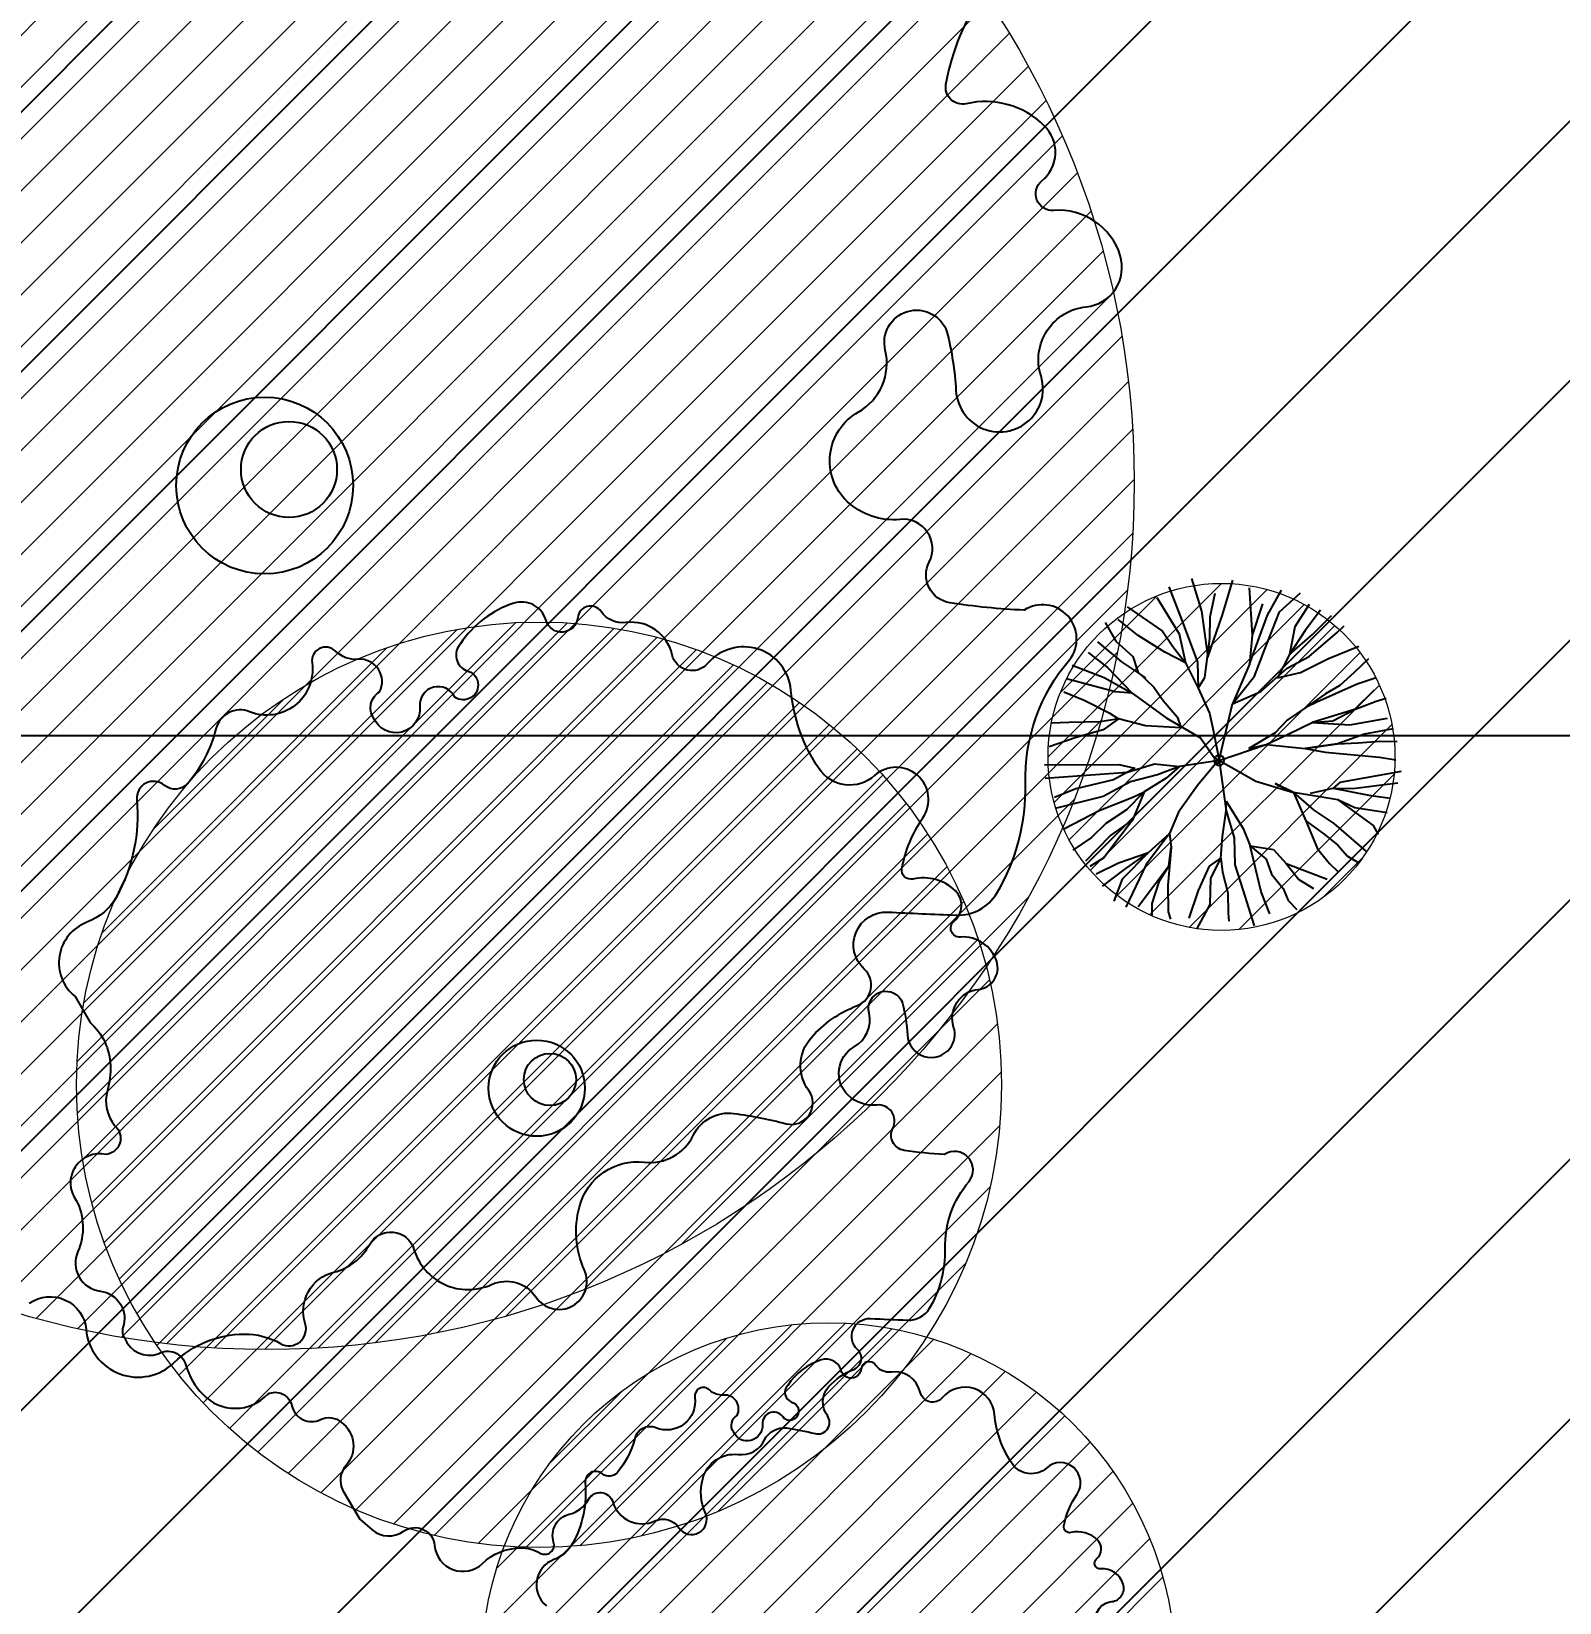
# Model space of a CAD drawing. Extents: x 352140 to 354978, y 6304672 to 6307963.
# Drawn here: x 352325.84 to 352339.06, y 6305992.51 to 6306006.09 of the extents above; entities that cross this region are included whole.
import ezdxf
from ezdxf import colors
from ezdxf.entities.mleader import LeaderData, LeaderLine
from ezdxf.math import Vec2, Vec3

# ---------------------------------------------------------------- set-up
doc = ezdxf.new("R2010")
doc.units = 0
doc.linetypes.add('CONTINUOS', pattern=[0])
doc.linetypes.add('DASHED', pattern=[19.049999999999997, 12.7, -6.35])
doc.layers.get('0').update_dxf_attribs({"linetype": 'CONTINUOUS'})
for name, color, linetype in [('02_Geo ext_Acotamiento', 7, 'CONTINUOUS'), ('03_Pav ext_HCV', 34, 'CONTINUOUS'), ('03_Pav ext_Vereda HC', 42, 'CONTINUOUS'), ('03_S2_Pav ext_Borde vereda', 7, 'CONTINUOUS'), ('05_All ext_Txt', 4, 'CONTINUOUS'), ('1-coordenadas', 8, 'CONTINUOUS'), ('Paisajismo', 253, 'CONTINUOUS')]:
    doc.layers.add(name, color=color, linetype=linetype)
doc.layers.add('0_ASD_TOPOGRAFIA_ELEMENTOS', color=7, linetype='CONTINUOS', lineweight=5, true_color=0xbdbdbd)
doc.styles.add('ROMANS', font='romans.shx', dxfattribs={"width": 0.75})
doc.dimstyles.new('Principal', dxfattribs={"dimscale": 0, "dimtxt": 2, "dimasz": 2, "dimexe": 1, "dimexo": 1, "dimtad": 1, "dimrnd": 0.05, "dimzin": 1, "dimtxsty": 'ROMANS', "dimcen": 2.5, "dimclrt": 2, "dimaunit": 2, "dimadec": 0, "dimazin": 0, "dimtfac": 1, "dimtmove": 0, "dimatfit": 3, "dimfxl": 1, "dimfxlon": 1, "dimarcsym": 0})
pattern_1 = [(0, (0, 0), (0.15875, 0.3175), [0, -0.3175])]

# ---------------------------------------------------------------- blocks, each defined once
blk = doc.blocks.new('COORDENADAS')
at = {"layer": '1-coordenadas'}
blk.add_line((20, -200.625), (1420, -200.625), dxfattribs=at)
blk = doc.blocks.new('_Dot')
at = {"color": 0, "linetype": 'ByBlock', "lineweight": -2}
blk.add_line((-0.5, 0), (-1, 0), dxfattribs=at)
at = {"color": 0, "linetype": 'ByBlock', "const_width": 0.5}
blk.add_lwpolyline([(-0.25, 0, 1), (0.25, 0, 1)], format="xyb", close=True, dxfattribs=at)
blk = doc.blocks.new('*D1352')
at = {"layer": '02_Geo ext_Acotamiento', "color": 0, "linetype": 'ByBlock', "lineweight": -2, "transparency": 16777216}
blk.add_line((352328.0176167181, 6306017.45825592), (352328.4999557082, 6306022.775710295), dxfattribs=at)
at = {"layer": '02_Geo ext_Acotamiento', "color": 0, "linetype": 'ByBlock', "transparency": 16777216}
blk.add_solid([(352328.3339705103, 6306022.790766585), (352328.6659409061, 6306022.760654005), (352328.5902934455, 6306023.771621482)], dxfattribs=at)
at = {"layer": '02_Geo ext_Acotamiento', "color": 2, "linetype": 'ByBlock', "transparency": 16777216, "insert": (352327.3095908203, 6306019.70103052), "char_height": 1, "attachment_point": 5, "rotation": 84.81696283952401, "style": 'ROMANS'}
blk.add_mtext('R66,10', dxfattribs=at)
blk = doc.blocks.new('A$C27410629')
at = {"true_color": 0x136734, "transparency": 33554559}
h = blk.add_hatch(dxfattribs=at)
h.set_pattern_fill('ANSI31', color=116, scale=0.5)
h.set_pattern_definition([(45, (-8759.562515186517, -519.1035735587502), (-1.122532015133644, 1.122532015133644), [])])
h.paths.add_polyline_path([(137.5068959888558, 1252.464406617455, 0.1176268807227723), (109.8147584422568, 1254.193915082657, 0.06692451075002814), (94.44469839795602, 1249.334472017372, 0.3153492887079504), (64.30173641118381, 1196.270282113329, 0.02268268711599586), (65.7292635223912, 1185.310127003227), (112.3603922077091, 1218.953454515778), (153.4782689701005, 1161.962272479494), (172.1053089193083, 1139.480769404351), (187.9579650288579, 1141.807885415954), (193.565073162812, 1120.465553675225), (224.197974734232, 1050.129297271156), (250.6203797236194, 989.4787086543838), (268.1526288855184, 972.7353945672494, 7.254700715645028e-06), (291.4898137452492, 983.2987389690225), (238.1945199318034, 1105.633967029937), (205.2934048173047, 1181.112163638985), (177.0531538182076, 1197.651557407602)])
blk = doc.blocks.new('1.0 - LO RECABARREN LOTEO PARQUE - VEGETACION EXISTENTE ETAPA MUNICIPAL__2024')
at = {"layer": 'Paisajismo'}
for p, q in [((352335.6752934291, 6306001.285228662), (352335.7823502467, 6306001.012208736)), ((352335.872416471, 6306001.357863198), (352335.9586184921, 6306001.074737439)), ((352336.1411176919, 6306001.043141815), (352336.231304635, 6306001.344049589)), ((352336.3709019092, 6306001.278076785), (352336.3968264167, 6306000.869780163)), ((352335.5735642511, 6306001.194606842), (352335.7648295464, 6306000.881347651)), ((352336.0350898587, 6306001.026126416), (352336.0763606668, 6306001.230931654)), ((352336.486070595, 6306001.139092966), (352336.3968264167, 6306000.869780163)), ((352336.5284299795, 6306001.042866467), (352336.6522213187, 6306001.258690279)), ((352336.6343982355, 6306001.070879056), (352336.8151787159, 6306001.235671723)), ((352336.8893107165, 6306001.134576991), (352336.7659180389, 6306000.939858186)), ((352335.412449559, 6306000.866888508), (352335.2389825946, 6306001.00387535)), ((352335.3167308378, 6306001.114447475), (352335.6213232906, 6306000.90311124)), ((352335.7823502467, 6306001.012208736), (352335.9248575023, 6306000.635726848)), ((352335.9586184921, 6306001.074737439), (352336.0145370024, 6306000.67958424)), ((352336.0145370024, 6306000.67958424), (352336.1411176919, 6306001.043141815)), ((352336.031562354, 6306000.839297409), (352336.0350898587, 6306001.026126416)), ((352336.3733690045, 6306000.617914106), (352336.5284299795, 6306001.042866467)), ((352336.506706311, 6306000.746223266), (352336.6343982355, 6306001.070879056)), ((352336.9869356715, 6306001.083471728), (352336.8569018062, 6306000.909990458)), ((352336.919594279, 6306000.873619558), (352337.0846936277, 6306001.039401162)), ((352335.1271323892, 6306000.977856148), (352335.2176104206, 6306000.817286298)), ((352335.6421008196, 6306000.721803517), (352335.412449559, 6306000.866888508)), ((352335.6213232906, 6306000.90311124), (352335.7123304573, 6306000.770566247)), ((352335.7648295464, 6306000.881347651), (352335.8218576145, 6306000.628327151)), ((352336.3968264167, 6306000.869780163), (352336.3733690045, 6306000.617914106)), ((352336.3968264167, 6306000.869780163), (352336.3733690045, 6306000.617914106)), ((352336.7659180389, 6306000.939858186), (352336.719163971, 6306000.701467568)), ((352336.8569018062, 6306000.909990458), (352336.719163971, 6306000.701467568)), ((352336.719163971, 6306000.701467568), (352336.919594279, 6306000.873619558)), ((352336.8889018971, 6306000.682938143), (352337.1359972029, 6306000.893202432)), ((352337.1359972029, 6306000.893202432), (352337.1931423839, 6306000.948192395)), ((352334.9801101259, 6306000.72022758), (352335.1466702545, 6306000.590408613)), ((352335.0592726148, 6306000.810219738), (352335.2672737613, 6306000.637393651)), ((352335.2176104206, 6306000.817286298), (352335.3647034367, 6306000.683682353)), ((352335.8218576145, 6306000.628327151), (352335.6421008196, 6306000.721803517)), ((352335.7123304573, 6306000.770566247), (352335.8218576145, 6306000.628327151)), ((352335.9878222823, 6306000.503711321), (352336.031562354, 6306000.839297409)), ((352336.4181676219, 6306000.514275642), (352336.506706311, 6306000.746223266)), ((352337.0565348476, 6306000.666947823), (352337.3191263222, 6306000.774589074)), ((352334.8396470571, 6306000.609492918), (352335.1181372515, 6306000.501442142)), ((352335.1466702545, 6306000.590408613), (352335.3587066832, 6306000.366073275)), ((352335.2672737613, 6306000.637393651), (352335.4759388585, 6306000.499742235)), ((352335.3647034367, 6306000.683682353), (352335.4089729336, 6306000.552019811)), ((352335.8218576145, 6306000.628327151), (352335.9299726732, 6306000.411355381)), ((352335.9248575023, 6306000.635726848), (352335.9299726732, 6306000.411355381)), ((352336.3733690045, 6306000.617914106), (352336.2266279543, 6306000.274927562)), ((352336.4717842077, 6306000.382435839), (352336.7000078617, 6306000.583712013)), ((352336.719163971, 6306000.701467568), (352336.6167572723, 6306000.49931493)), ((352336.7000078617, 6306000.583712013), (352336.8889018971, 6306000.682938143)), ((352336.8147965277, 6306000.544837909), (352337.0565348476, 6306000.666947823)), ((352337.4028463523, 6306000.663889966), (352337.2790346696, 6306000.544745382)), ((352335.2130819103, 6306000.378031061), (352334.7926965304, 6306000.49153008)), ((352335.1181372515, 6306000.501442142), (352335.3587066832, 6306000.366073275)), ((352335.4089729336, 6306000.552019811), (352335.5467177555, 6306000.418591589)), ((352335.9299726732, 6306000.411355381), (352335.9878222823, 6306000.503711321)), ((352336.2266279543, 6306000.274927562), (352336.4181676219, 6306000.514275642)), ((352336.6167572723, 6306000.49931493), (352336.8147965277, 6306000.544837909)), ((352337.2790346696, 6306000.544745382), (352337.1553982945, 6306000.434942698)), ((352337.4617784696, 6306000.497434952), (352337.3058440034, 6306000.444079529)), ((352334.769452323, 6306000.379369731), (352334.9441147241, 6306000.305697396)), ((352335.3587066832, 6306000.366073275), (352335.2130819103, 6306000.378031061)), ((352335.3587066832, 6306000.366073275), (352335.6539520324, 6306000.154913521)), ((352335.5467177555, 6306000.418591589), (352335.6287305705, 6306000.304906057)), ((352335.9299726732, 6306000.411355381), (352336.0287406431, 6306000.194560872)), ((352336.2266279543, 6306000.274927562), (352336.4717842077, 6306000.382435839)), ((352337.0324674085, 6306000.362505191), (352336.8619169802, 6306000.244243078)), ((352337.3058440034, 6306000.444079529), (352336.9578471548, 6306000.288788666)), ((352337.1553982945, 6306000.434942698), (352337.0324674085, 6306000.362505191)), ((352337.4527464137, 6306000.392043732), (352337.2823850198, 6306000.226959823)), ((352337.4707499198, 6306000.298161094), (352337.5554072912, 6306000.324597533)), ((352334.9441147241, 6306000.305697396), (352335.16035079, 6306000.196052905)), ((352335.16035079, 6306000.196052905), (352335.2423019759, 6306000.143996216)), ((352335.6287305705, 6306000.304906057), (352335.7476048166, 6306000.162489699)), ((352336.0287406431, 6306000.194560872), (352336.06313284, 6306000.035050754)), ((352336.1045792454, 6305999.753924404), (352336.2266279543, 6306000.274927562)), ((352336.8619169802, 6306000.244243078), (352336.7008900388, 6306000.135146362)), ((352336.9578471548, 6306000.288788666), (352336.8619169802, 6306000.244243078)), ((352337.2823850198, 6306000.226959823), (352336.9155335807, 6306000.112404054)), ((352337.0934920602, 6306000.127733672), (352337.2823850198, 6306000.226959823)), ((352337.2823850198, 6306000.226959823), (352337.4707499198, 6306000.298161094)), ((352334.8116038844, 6306000.114748918), (352334.6618652508, 6306000.108231693)), ((352335.0828624109, 6306000.118972515), (352334.8116038844, 6306000.114748918)), ((352335.108284159, 6306000.049249412), (352334.8746481141, 6305999.983286261)), ((352335.2423019759, 6306000.143996216), (352335.0828624109, 6306000.118972515)), ((352335.2423019759, 6306000.143996216), (352335.108284159, 6306000.049249412)), ((352335.474935297, 6306000.083534967), (352335.2423019759, 6306000.143996216)), ((352335.7832316378, 6306000.068369618), (352335.474935297, 6306000.083534967)), ((352335.6539520324, 6306000.154913521), (352335.9499018096, 6305999.981119744)), ((352335.7476048166, 6306000.162489699), (352335.7832316378, 6306000.068369618)), ((352336.7008900388, 6306000.135146362), (352336.5959489468, 6306000.024990694)), ((352336.7079453381, 6306000.013530889), (352336.9155335807, 6306000.112404054)), ((352336.9155335807, 6306000.112404054), (352337.0934920602, 6306000.127733672)), ((352336.9155335807, 6306000.112404054), (352337.2428855702, 6306000.093395642)), ((352337.2428855702, 6306000.093395642), (352337.5679040441, 6306000.15059607)), ((352337.615454759, 6306000.05821132), (352337.3681378664, 6306000.013618749)), ((352334.8746481141, 6305999.983286261), (352334.6407464136, 6305999.90325306)), ((352335.9499018096, 6305999.981119744), (352336.068246935, 6305999.810679309)), ((352336.06313284, 6306000.035050754), (352336.1120946272, 6305999.786006167)), ((352336.1120946272, 6305999.786006167), (352336.519227686, 6305999.923646637)), ((352336.5959489468, 6306000.024990694), (352336.3689599172, 6305999.889104554)), ((352336.3689599172, 6305999.889104554), (352336.519227686, 6305999.923646637)), ((352336.519227686, 6305999.923646637), (352336.7079453381, 6306000.013530889)), ((352336.519227686, 6305999.923646637), (352336.8552147228, 6305999.889268043)), ((352336.8552147228, 6305999.889268043), (352337.1365258568, 6305999.930681115)), ((352337.1365258568, 6305999.930681115), (352336.8552147228, 6305999.889268043)), ((352337.3681378664, 6306000.013618749), (352337.1365258568, 6305999.930681115)), ((352337.1365258568, 6305999.930681115), (352337.314307953, 6305999.936668854)), ((352337.314307953, 6305999.936668854), (352337.501614612, 6305999.95182197)), ((352337.501614612, 6305999.95182197), (352337.651176877, 6305999.948998096)), ((352336.1120946272, 6305999.786006167), (352335.7675339529, 6305999.732254063)), ((352336.0955848938, 6305999.772783865), (352335.9234460132, 6305999.570448758)), ((352336.068246935, 6305999.810679309), (352336.4291016205, 6305999.607625999)), ((352336.1120946272, 6305999.786006167), (352336.171776248, 6305999.350830375)), ((352336.8552147228, 6305999.889268043), (352337.0271806802, 6305999.858194971)), ((352337.0271806802, 6305999.858194971), (352337.4981717785, 6305999.814114884)), ((352337.4981717785, 6305999.814114884), (352337.6385658301, 6305999.790351712)), ((352334.6026261015, 6305999.74914878), (352335.2434979872, 6305999.75112346)), ((352334.6061313674, 6305999.632700156), (352334.9244813769, 6305999.654723482)), ((352334.9244813769, 6305999.654723482), (352335.3177889021, 6305999.68467675)), ((352335.3837592148, 6305999.720325457), (352335.1987364923, 6305999.618256973)), ((352335.2434979872, 6305999.75112346), (352335.3837592148, 6305999.720325457)), ((352335.3177889021, 6305999.68467675), (352335.5528914868, 6305999.754996351)), ((352335.5791701139, 6305999.661051991), (352335.3442439126, 6305999.600074269)), ((352335.6534221258, 6305999.631615976), (352335.4641764144, 6305999.513706847)), ((352335.5528914868, 6305999.754996351), (352335.7675339529, 6305999.732254063)), ((352335.7675339529, 6305999.732254063), (352335.5791701139, 6305999.661051991)), ((352335.7675339529, 6305999.732254063), (352335.6534221258, 6305999.631615976)), ((352335.7675339529, 6305999.732254063), (352335.7675339529, 6305999.732254063)), ((352337.6859835415, 6305999.690932135), (352337.1560191558, 6305999.5953766)), ((352334.8733197207, 6305999.539951792), (352334.688828125, 6305999.466023151)), ((352335.1987364923, 6305999.618256973), (352334.8733197207, 6305999.539951792)), ((352335.3442439126, 6305999.600074269), (352335.1080830867, 6305999.473706512)), ((352335.4641764144, 6305999.513706847), (352335.31161578, 6305999.357726572)), ((352335.4641764144, 6305999.513706847), (352335.3611790075, 6305999.270354775)), ((352335.3648981436, 6305999.467333258), (352335.4641764144, 6305999.513706847)), ((352335.9234460132, 6305999.570448758), (352335.7601261916, 6305999.339913071)), ((352336.4291016205, 6305999.607625999), (352336.7545069292, 6305999.508033851)), ((352336.5970074925, 6305999.585766142), (352336.7545069292, 6305999.508033851)), ((352336.7545069292, 6305999.508033851), (352336.5970074925, 6305999.585766142)), ((352337.1367025153, 6305999.444748728), (352336.7545069292, 6305999.508033851)), ((352336.7545069292, 6305999.508033851), (352336.8620928822, 6305999.263038782)), ((352336.7545069292, 6305999.508033851), (352336.929290656, 6305999.355217441)), ((352336.9007328172, 6305999.501672355), (352337.0987722522, 6305999.54719533)), ((352337.1560191558, 6305999.5953766), (352337.0987722522, 6305999.54719533)), ((352337.0987722522, 6305999.54719533), (352337.4074533521, 6305999.485067405)), ((352337.0987722522, 6305999.54719533), (352337.2677232538, 6305999.544005379)), ((352337.2677232538, 6305999.544005379), (352337.6559655043, 6305999.592974617)), ((352335.1080830867, 6305999.473706512), (352334.6946692853, 6305999.369375093)), ((352335.0740153697, 6305999.353188574), (352335.3648981436, 6305999.467333258)), ((352336.171776248, 6305999.350830375), (352336.1733636244, 6305999.43490339)), ((352336.1733636244, 6305999.43490339), (352336.3185175881, 6305999.198543431)), ((352337.1367025153, 6305999.444748728), (352337.4447765772, 6305999.223977055)), ((352337.2850301559, 6305999.376534818), (352337.1367025153, 6305999.444748728)), ((352337.5647549893, 6305999.333874856), (352337.2850301559, 6305999.376534818)), ((352337.4074533521, 6305999.485067405), (352337.5900852015, 6305999.460506873)), ((352334.7752959788, 6305999.196967308), (352335.0740153697, 6305999.353188574)), ((352335.1317171722, 6305999.239640961), (352335.0079044137, 6305999.120496398)), ((352335.3611790075, 6305999.270354775), (352335.1155889044, 6305998.944231416)), ((352335.31161578, 6305999.357726572), (352335.1317171722, 6305999.239640961)), ((352335.1684526718, 6305999.133244535), (352335.3611790075, 6305999.270354775)), ((352335.7601261916, 6305999.339913071), (352335.6818175544, 6305999.154496001)), ((352336.1395008527, 6305999.127164878), (352336.171776248, 6305999.350830375)), ((352336.171776248, 6305999.350830375), (352336.2421490792, 6305999.115882355)), ((352336.8620928822, 6305999.263038782), (352336.9620968943, 6305999.021966857)), ((352336.8620928822, 6305999.263038782), (352337.018886815, 6305999.147940534)), ((352336.929290656, 6305999.355217441), (352337.1047788108, 6305999.239767008)), ((352337.1047788108, 6305999.239767008), (352337.3807997563, 6305999.00093616)), ((352337.4447765772, 6305999.223977055), (352337.4855531033, 6305999.145795143)), ((352335.0079044137, 6305999.120496398), (352334.8468774724, 6305999.011399682)), ((352334.960185924, 6305998.919015828), (352335.1684526718, 6305999.133244535)), ((352335.6818175544, 6305999.154496001), (352335.4804016627, 6305998.887300325)), ((352335.5010370741, 6305998.989703333), (352335.6818175544, 6305999.154496001)), ((352335.6818175544, 6305999.154496001), (352335.698219972, 6305999.032704825)), ((352336.1266251833, 6305998.940513153), (352336.1395008527, 6305999.127164878)), ((352336.2421490792, 6305999.115882355), (352336.2470868056, 6305998.882169809)), ((352336.3185175881, 6305999.198543431), (352336.3811285403, 6305999.047844947)), ((352337.018886815, 6305999.147940534), (352337.1386418724, 6305999.052232033)), ((352335.2415053334, 6305998.899629322), (352335.5010370741, 6305998.989703333)), ((352335.5010370741, 6305998.989703333), (352335.27404694, 6305998.758265814)), ((352335.292566959, 6305998.844123111), (352335.5010370741, 6305998.989703333)), ((352335.698219972, 6305999.032704825), (352335.6674692861, 6305998.70861296)), ((352335.6765263047, 6305998.874252881), (352335.698219972, 6305999.032704825)), ((352335.698219972, 6305999.032704825), (352335.6765263047, 6305998.874252881)), ((352336.4762295611, 6305998.651118011), (352336.3811285403, 6305999.047844947)), ((352336.3811285403, 6305999.047844947), (352336.3811285403, 6305999.047844947)), ((352336.3811285403, 6305999.047844947), (352336.5816912656, 6305999.015074463)), ((352336.3811285403, 6305999.047844947), (352336.5192272047, 6305998.933100463)), ((352336.5816912656, 6305999.015074463), (352336.6920672776, 6305998.893353641)), ((352336.9620968943, 6305999.021966857), (352337.0653005992, 6305998.893344118)), ((352337.1386418724, 6305999.052232033), (352337.2210074246, 6305998.957228701)), ((352337.2210074246, 6305998.957228701), (352337.3042548641, 6305998.908933205)), ((352335.1155889044, 6305998.944231416), (352334.9944540914, 6305998.86910654)), ((352335.049575775, 6305998.804728713), (352335.2415053334, 6305998.899629322)), ((352335.102792127, 6305998.698189904), (352335.292566959, 6305998.844123111)), ((352335.4804016627, 6305998.887300325), (352335.3050891199, 6305998.516819949)), ((352335.4104562048, 6305998.523454369), (352335.6765263047, 6305998.874252881)), ((352335.6765263047, 6305998.874252881), (352335.5897524364, 6305998.735719349)), ((352335.9341780643, 6305998.661352445), (352336.0296781067, 6305998.870672954)), ((352336.0296781067, 6305998.870672954), (352336.1266251833, 6305998.940513153)), ((352336.0391458111, 6305998.764613665), (352336.1266251833, 6305998.940513153)), ((352336.1266251833, 6305998.940513153), (352336.1413823842, 6305998.819301731)), ((352336.1413823842, 6305998.819301731), (352336.1873391854, 6305998.642497724)), ((352336.2470868056, 6305998.882169809), (352336.3178113129, 6305998.665904786)), ((352336.5192272047, 6305998.933100463), (352336.5634966868, 6305998.801437141)), ((352336.6920672776, 6305998.893353641), (352337.0472640888, 6305998.759490335)), ((352336.6920672776, 6305998.893353641), (352336.8021776413, 6305998.757563161)), ((352337.0653005992, 6305998.893344118), (352337.1414080847, 6305998.821532592)), ((352335.27404694, 6305998.758265814), (352335.2000643648, 6305998.569651437)), ((352335.5897524364, 6305998.735719349), (352335.5301390824, 6305998.549949296)), ((352335.6674692861, 6305998.70861296), (352335.6701255001, 6305998.476326766)), ((352336.0349128025, 6305998.5404187), (352336.0391458111, 6305998.764613665)), ((352336.5634966868, 6305998.801437141), (352336.6640273405, 6305998.678057547)), ((352336.8021776413, 6305998.757563161), (352336.9274299375, 6305998.677786268)), ((352335.5301390824, 6305998.549949296), (352335.5281989689, 6305998.447194083)), ((352335.8522262227, 6305998.423626393), (352335.9341780643, 6305998.661352445)), ((352336.1873391854, 6305998.642497724), (352336.1910581889, 6305998.466491075)), ((352336.3178113129, 6305998.665904786), (352336.4148155231, 6305998.355695385)), ((352336.5500791796, 6305998.459712426), (352336.4762295611, 6305998.651118011)), ((352336.6640273405, 6305998.678057547), (352336.708825958, 6305998.574419083)), ((352336.708825958, 6305998.574419083), (352336.7821960826, 6305998.498275232)), ((352335.6701255001, 6305998.476326766), (352335.690049051, 6305998.412613513)), ((352335.9186834027, 6305998.327683541), (352336.0349128025, 6305998.5404187)), ((352336.1910581889, 6305998.466491075), (352336.1967694088, 6305998.396008695))]:
    blk.add_line(p, q, dxfattribs=at)
for points in [[(352325.8222392945, 6305995.092576862, -0.5785323296805363), (352326.3136623297, 6305994.865487968, 0.6300173216114966), (352327.0761109196, 6305994.580721272, -0.1920488457721681), (352327.6799474938, 6305994.827150834, -0.1326435008275975), (352327.9954260903, 6305994.744660909, 0.6849446094927193), (352328.2083703095, 6305994.917426003, -0.4348947291285878), (352328.4562477875, 6305995.362098116, 0.2107458944292428), (352328.7632538479, 6305995.599007113, -0.6667196941430846), (352329.1490575694, 6305995.558958163, 0.4552825967630862), (352329.8194785679, 6305995.25550604, -0.3679200206596655), (352330.2022296244, 6305995.147240562, 0.917061909416553), (352330.6229971569, 6305995.379058769, -0.1703201580452949), (352330.5791650278, 6305995.927922297, -0.3732936591978551), (352331.1435709292, 6305996.312841879, 0.3201129635327479), (352331.5643393217, 6305996.544679301, -0.32461764455728), (352331.9148148617, 6305996.734074292, -0.03059908035469733), (352332.3668403559, 6305996.645493183, 0.7055094901218709), (352332.5621209152, 6305996.932989856, -0.35198711862231), (352332.58247459, 6305997.387824338, -0.1212513383006052), (352332.9825257973, 6305997.666157597, 0.5577729805880737), (352333.0422787318, 6305997.982522698, -0.7023121868799062), (352333.2466858709, 6305998.474689608, 0.001339907904123736), (352333.8383100686, 6305998.448214645, 0.275423555243933), (352334.1887864677, 6305998.637628847, 0.1418842295236193), (352334.4362995762, 6305999.583612075, -0.1856927754473269), (352334.8166987741, 6306000.654807372, 0.8459007909094233), (352334.4248420455, 6306001.084441607, -0.02745243548026231), (352333.7826154741, 6306001.148626788, -0.5119379484649169), (352333.6041765332, 6306001.499917027, 0.596256859583382), (352333.3519080767, 6306001.8694409, -0.2187177468460145), (352332.8958423428, 6306002.02418578, -0.5045528366389146), (352332.9901310217, 6306002.796155499, 0.3334319147407092), (352333.224791823, 6306003.33249985, -0.9602014126133943), (352333.7579348409, 6306003.490312904, -0.04844612515806811), (352333.8360280588, 6306002.983023834, 0.6912746304000336), (352334.5105201357, 6306002.770546295, 0.2494638868365608), (352334.5712897655, 6306003.109631036, -0.4778354515831), (352334.9628370248, 6306003.707383867, 0.4744669162122206), (352335.2562505038, 6306004.149999022, 0.3503970268230338), (352334.6809089023, 6306004.540333884, -0.7342361487065922), (352334.5783422526, 6306004.795590356, 0.4464999196021542), (352334.599714342, 6306005.273182878, 0.2563064467709742), (352333.9242047108, 6306005.46292158, -0.5406678664223364), (352333.7493100989, 6306005.630257937, -0.1041829534316712), (352334.0817593283, 6306006.435734035, 0.8865416087823877)], [(352335.0495038622, 6305992.310542122, -0.4778354515831), (352335.1826972095, 6305992.513880795, 0.4744669162122206), (352335.2825082094, 6305992.664446002, 0.3503970268230338), (352335.0867932044, 6305992.797226925, -0.7342361487065922), (352335.0519029197, 6305992.884057987, 0.4464999196021542), (352335.0591731024, 6305993.046521508, 0.2563064467709742), (352334.8293837556, 6305993.111065269, -0.5406678664223364), (352334.7698895356, 6305993.167988384, -0.1041829534316712), (352334.882979398, 6305993.441988662, 0.8865416087823877), (352334.6217614934, 6305993.670721153, -0.4543477162668304), (352334.3209193881, 6305993.707442082, -0.1277218174663274), (352334.1693293263, 6305994.132810648, 0.6645801817689291), (352333.7181938796, 6305994.277028088, -0.6170445899004038), (352333.5264106936, 6305994.324369879, 0.3858694307195007), (352333.2782488715, 6305994.498257345, -0.2771674087304286), (352333.1413467777, 6305994.558644433, 0.6946149022919148), (352333.0157697563, 6305994.525504394, -0.8266017702726247), (352332.8444471771, 6305994.509919206, 0.4228837804392593), (352332.6702315017, 6305994.602985024, 0.1717680331395376), (352332.381183976, 6305994.383368956, 0.5309331623980181), (352332.4144762723, 6305994.238175295, -1.218169247984725), (352332.3498256027, 6305994.095653729, 0.8343303741564642), (352332.1615377635, 6305994.04433563, -0.8521783861566744), (352331.9111149599, 6305993.981664023, -0.4254185961195224), (352331.9430051952, 6305994.123916287, 0.5918431344303124), (352331.8267755098, 6305994.299656987, -0.2182401514369128), (352331.7046602158, 6305994.343874618, 0.7173661333998489), (352331.5776986208, 6305994.279794125, -0.5781130057951823), (352331.2401467825, 6305994.015838437, 0.455114675384683), (352331.0576224942, 6305993.923235393, -0.1156325677754268), (352330.9047957534, 6305993.627761515, -0.4131706264212049), (352330.7802571625, 6305993.617826817, 0.6723122281853189), (352330.6293732335, 6305993.539315631, -0.1500923615976875), (352330.5206956752, 6305993.017065857, -0.1782991698656411), (352330.3593133023, 6305992.877006551, 0.5797560862021608), (352330.2954326562, 6305992.476339338)]]:
    blk.add_lwpolyline(points, format="xyb", dxfattribs=at)
for points in [[(352326.4843602788, 6305996.379175412, 0.6955138808254504), (352326.2289489481, 6305995.981775343, -0.2255392695261671), (352326.2422127625, 6305995.540370765, 0.5023494505905932), (352326.4375738052, 6305995.19712726, -0.4802749798689741), (352326.631758531, 6305994.882525496, 0.2369436236332957), (352326.6492582862, 6305994.78815475, 0.4029220979436825), (352326.9360029788, 6305994.655554776, -0.4962347819388703), (352327.17673366, 6305994.557851756, 0.1330338275736444), (352327.3236144233, 6305994.306302709, 0.4353336477773261), (352327.8852940493, 6305994.308006514, -0.488569705754358), (352328.09323257, 6305994.207711805, 0.4877439821970214), (352328.3407204715, 6305994.087934185, -0.3064517291622678), (352328.5228372161, 6305994.06270823, -0.4404889238843586), (352328.5610993723, 6305993.689857964, 0.3123225526643463), (352328.534798397, 6305993.475566315), (352328.6796973362, 6305993.226105739), (352328.7871503984, 6305993.134577829, 0.3429802734791328), (352329.0593156355, 6305993.122398535, -0.5785323296805363), (352329.326483542, 6305992.99893899, 0.6300173216114966), (352329.7409976754, 6305992.844122229, -0.1920488457721681), (352330.0692805231, 6305992.978096556, -0.1326435008275975), (352330.2407941684, 6305992.933249939, 0.6849446094927193), (352330.3565637949, 6305993.027175712, -0.4348947291285878), (352330.491325298, 6305993.268926931, 0.2107458944292428), (352330.6582327495, 6305993.39772529, -0.6667196941430846), (352330.8679794753, 6305993.375952207, 0.4552825967630862), (352331.2324617274, 6305993.210976897, -0.3679200206596655), (352331.440548836, 6305993.152117098, 0.917061909416553), (352331.6693040484, 6305993.27814779, -0.1703201580452949), (352331.6454741965, 6305993.576543895, -0.3732936591978551), (352331.9523200956, 6305993.785809947, 0.3201129635327479), (352332.1810757755, 6305993.911851086, -0.32461764455728), (352332.3716159203, 6305994.014817897, -0.03059908035469733), (352332.6173648908, 6305993.966659737, 0.7055094901218709), (352332.7235314611, 6305994.12296068, -0.35198711862231), (352332.7345969756, 6305994.370236791, -0.1212513383006052), (352332.9520895144, 6305994.521555936, 0.5577729805880737), (352332.9845748991, 6305994.69355154, -0.7023121868799062), (352333.0957032418, 6305994.961123863, 0.001339907904123736), (352333.4173466875, 6305994.946730438, 0.275423555243933), (352333.6078872994, 6305995.049707695, 0.1418842295236193), (352333.7424507087, 6305995.56400259, -0.1856927754473269), (352333.9492592016, 6305996.146370498, 0.8459007909094233), (352333.7362216875, 6305996.379946197, -0.02745243548026231), (352333.3870676669, 6305996.414841225, -0.5119379484649169), (352333.2900572403, 6305996.605824291, 0.596256859583382), (352333.1529085301, 6305996.806720286, -0.2187177468460145), (352332.9049630359, 6305996.890849158, -0.5045528366389146), (352332.9562241839, 6305997.310539565, 0.3334319147407092), (352333.0838002854, 6305997.602129472, -0.9602014126133943), (352333.3736497507, 6305997.687926393, -0.04844612515806811), (352333.4161060461, 6305997.412132731, 0.6912746304000336), (352333.7828015878, 6305997.29661682, 0.2494638868365608), (352333.815839711, 6305997.480964224, -0.4778354515831), (352334.0287089786, 6305997.805939573, 0.4744669162122206), (352334.1882266636, 6305998.046572502, 0.3503970268230338), (352333.8754354425, 6305998.258782635, -0.7342361487065922), (352333.8196738785, 6305998.397555815, 0.4464999196021542), (352333.831293066, 6305998.657204601, 0.2563064467709742), (352333.4640443188, 6305998.760358275, -0.5406678664223364), (352333.3689608083, 6305998.851332651, -0.1041829534316712), (352333.5497007376, 6305999.289239195, 0.8865416087823877), (352333.1322229498, 6305999.654798877, -0.4543477162668304), (352332.6514178655, 6305999.713486174, -0.1277218174663274), (352332.4091470158, 6306000.393309128, 0.6645801817689291), (352331.6881434973, 6306000.623797074, -0.6170445899004038), (352331.3816360992, 6306000.699458602, 0.3858694307195007), (352330.9850245091, 6306000.977365105, -0.2771674087304286), (352330.7662279324, 6306001.073875596, 0.6946149022919148), (352330.5655310576, 6306001.02091127, -0.8266017702726247), (352330.2917237491, 6306000.996003063, 0.4228837804392593), (352330.0132927017, 6306001.144740616, 0.1717680331395376), (352329.5513376843, 6306000.793750777, 0.5309331623980181), (352329.6045453473, 6306000.561702639, -1.218169247984725), (352329.5012208122, 6306000.333925035, 0.8343303741564642), (352329.2002996685, 6306000.251908581, -0.8521783861566744), (352328.8000745834, 6306000.151746979, -0.4254185961195224), (352328.8510414761, 6306000.379094183, 0.5918431344303124), (352328.6652834898, 6306000.659962522, -0.2182401514369128), (352328.4701191387, 6306000.730631027, 0.7173661333998489), (352328.2672094419, 6306000.628217747, -0.5781130057951823), (352327.7277349561, 6306000.20636444, 0.455114675384683), (352327.4360251047, 6306000.058366491, -0.1156325677754268), (352327.1917777979, 6305999.586140894, -0.4131706264212049), (352326.9927405401, 6305999.570263285, 0.6723122281853189), (352326.7515982303, 6305999.444786907, -0.1500923615976875), (352326.5779100342, 6305998.610128653, -0.1782991698656411), (352326.3199891379, 6305998.386286229, 0.5797560862021608), (352326.2178952525, 6305997.745940912), (352326.3476171956, 6305997.519807086, -0.2101937830600406), (352326.5237007099, 6305997.148296496, -0.07462556969435563), (352326.4976074096, 6305996.933210933, 0.2444373572310269), (352326.5628252392, 6305996.626885849, -0.6590784775172888), (352326.4843602788, 6305996.379175412, 0.6955138808254504)], [(352336.0687303036, 6305999.786006166, 1), (352336.155458951, 6305999.786006166, 1)]]:
    blk.add_lwpolyline(points, format="xyb", close=True, dxfattribs=at)
for centre, radius in [((352327.8578183121, 6306002.162382588), 0.7646417512190676), ((352328.0681487978, 6306002.301246115), 0.4150377272673929), ((352330.2104447751, 6305996.952132837), 0.4157064713358871), ((352330.3247934147, 6305997.027627625), 0.2256401364410504)]:
    blk.add_circle(centre, radius, dxfattribs=at)

msp = doc.modelspace()

# ---------------------------------------------------------------- hatches: boundary and pattern name
at = {"layer": '03_Pav ext_HCV'}
h = msp.add_hatch(dxfattribs=at)
h.set_pattern_fill('SWAMP', color=256, scale=0.025, angle=-5.87842838446813e-10, style=0)
h.set_pattern_definition([(359.9999999994121, (0, 0), (0.3175000000056422, 0.5499261309017425), [0.079375, -0.555625]), (90, (0.0396875, -4.071855352894005e-13), (-0.3174999999943578, 0.5499261309082575), [0.0396875, -1.06016476181]), (90, (0.049609375, -5.089819191117507e-13), (-0.3174999999943578, 0.5499261309082575), [0.03175, -1.06810226181]), (90, (0.029765625, -3.053891514670504e-13), (-0.3174999999943578, 0.5499261309082575), [0.03175, -1.06810226181]), (59.99999999941215, (0.05953125000000001, -6.107783029341008e-13), (-0.3174999995629745, 0.5499261311573168), [0.0254, -0.6096]), (119.9999999994121, (0.01984375, -2.035927676447003e-13), (-0.6349999995686166, 2.555744082988348e-10), [0.0254, -0.6095999999999999])])
h.paths.add_polyline_path([(352360.868372727, 6306028.31840835, 0.2867501767208371), (352276.1412867496, 6306023.175510557, 0.01869958964940587), (352271.7705830562, 6306019.63894139, 0.1387730875209856), (352249.4208122046, 6305985.325619695, 0.08211699766830355), (352247.1096555825, 6305968.544474194), (352254.11489188, 6305968.473110226, -0.0849190631894005), (352256.1782145034, 6305983.480684427, -0.1378571209184878), (352276.3741181307, 6306014.365663016, -0.08216666129112944), (352277.762515263, 6306015.224032857), (352283.6096528716, 6306017.625902134, -0.7562922686620178), (352284.3226251645, 6306016.717655372), (352280.5182882363, 6306011.50930614, -0.05613840177760803), (352279.7611070714, 6306010.685063163, 0.1378525137337985), (352260.9870741788, 6305982.104565816), (352259.4697379309, 6305977.322016968, 0.03125424276533748), (352257.2518488735, 6305968.441153317), (352264.3677510897, 6305968.368661969, -0.02665530429574394), (352266.1419831768, 6305975.205145839), (352267.6593194248, 6305979.987694686, -0.1347586241790884), (352283.8411908795, 6306004.95120816, 0.05309188545623043), (352286.6875024904, 6306008.087643748), (352291.8375113436, 6306015.138292825, -0.1315344263085925), (352295.8643306832, 6306018.383788061, -0.2245901210606135), (352352.3677380227, 6306016.96834866, -0.1771469914567127), (352353.7775416014, 6306015.464844507), (352355.0256382796, 6306012.534005799, 0.1587547824207233), (352356.2473872155, 6306011.133888852), (352356.61527247, 6306010.904603812, 0.03127920765357715), (352404.2635354987, 6305985.296902456, 0.1549179150466921), (352406.0652175725, 6305985.073782303), (352409.3647523095, 6305985.688455695, -0.1516099281221849), (352411.13108648, 6305985.481296828, 0.09607903957190114), (352450.5630709757, 6305976.410355219, 0.02015954793188863), (352451.6638567296, 6305976.417867715, 0.03045081609371835), (352465.8170346431, 6305977.967684446, -0.006248532946582673), (352484.699637598, 6305980.9866748, 0.02063806963239873), (352496.4057222297, 6305983.221488672, 0.002065357639369774), (352497.5663418849, 6305983.498192595), (352495.9099347821, 6305990.600186132), (352492.9982529592, 6305990.597078585, -0.7874431456719597), (352492.7225948891, 6305991.73057545), (352495.3422021209, 6305993.034390673), (352493.6820656086, 6306000.152374386, 0.03088089592298866), (352481.5194309896, 6305996.589871377, -0.06443924997046216), (352455.7354173818, 6305990.740502411), (352459.2428169689, 6305990.830949344), (352455.7354173818, 6305990.740502411, -0.01148082269427051), (352451.0179998683, 6305990.402995264, -0.02776823934322075), (352440.8206754049, 6305991.327020614), (352444.24992591, 6305990.587070875), (352440.8206754049, 6305991.327020614, -0.07020690110198488), (352416.0878331155, 6305998.601983743), (352416.6023085983, 6305998.041795899), (352413.0038271977, 6305999.99411206, -0.03572216795586271)])
at = {"layer": '03_Pav ext_Vereda HC'}
h = msp.add_hatch(dxfattribs=at)
h.set_pattern_fill('DOTS', color=256, scale=0.2, style=0)
h.set_pattern_definition(pattern_1)
h.paths.add_polyline_path([(352461.265296371, 6305996.923199476, -0.006361697274306652), (352458.5671843474, 6305996.559426215), (352458.8039589947, 6305994.573484398, 0.006373756063405232), (352461.5577246899, 6305994.944693554, 0.02254195958938864), (352495.2202422092, 6306001.482094497), (352495.3501705392, 6306000.925015167), (352499.2401742685, 6306001.85691995), (352499.1038702787, 6306002.441335492, 0.01837896598131039), (352525.9458107713, 6306010.280892), (352525.2850116004, 6306012.168839185, -0.04355006323617334)])
h.paths.add_polyline_path([(352444.877366273, 6305995.775925941), (352444.6389070644, 6305993.777767145, 0.01650058402313723), (352451.8286896291, 6305993.950240446), (352451.5914561742, 6305995.9400305, -0.01569666753639558)])
h.paths.add_polyline_path([(352418.7261703826, 6306002.697098588), (352417.8951709915, 6306000.876147664, 0.0775292981522187), (352437.6729332349, 6305994.479099461), (352437.9101192286, 6305996.466589406, -0.0775304526635592)])
h.paths.add_polyline_path([(352399.5545656244, 6306012.637413958, -0.01784411821687169), (352388.0635043115, 6306018.452636186), (352362.9762043863, 6306032.296097642, 0.175923676694206), (352305.5852803702, 6306039.762695248), (352306.1410247717, 6306037.827802296, -0.1750939250216685), (352362.0333407134, 6306030.532090019), (352387.0972738728, 6306016.701522614, 0.01781344841789345), (352398.6953473628, 6306010.831246005, -0.008288106280014222), (352411.7127329188, 6306004.189408959), (352412.5445683602, 6306006.012191901, 0.00823263315638628)])
h = msp.add_hatch(dxfattribs=at)
h.set_pattern_fill('DOTS', color=256, scale=0.2, style=0)
h.set_pattern_definition(pattern_1)
h.paths.add_polyline_path([(352533.7781987465, 6305988.647630177, 0.001234498587345054), (352535.675126165, 6305989.286498093), (352535.0273047538, 6305991.17866681, -0.001236873237655371), (352533.135689451, 6305990.541615871, -0.02053009870907239), (352503.8853697219, 6305981.940228953), (352503.2840382411, 6305984.518491437), (352499.4039184833, 6305983.544208242), (352499.9993888386, 6305980.991075858, -0.008887102906639828), (352487.1047705442, 6305978.156272031, -0.01455549524336389), (352464.6282001356, 6305974.170378275, -0.008990183444713605), (352459.9926205119, 6305973.570179023), (352460.1984365283, 6305971.58073849, 0.009019331760126793), (352464.9206284034, 6305972.191872346, 0.01455169346436648), (352487.5052945014, 6305976.196778146, 0.03211359260083807)])
h.paths.add_polyline_path([(352453.0159213872, 6305972.983824089, -0.006800505392013569), (352449.4833227422, 6305972.830716716, -0.009066641678675507), (352444.7696182578, 6305972.776126778), (352444.5771080579, 6305970.777466943, 0.01638310348206576), (352453.2219476647, 6305970.992351152)])
h.paths.add_polyline_path([(352389.6460369565, 6305991.879874823, -0.01753322086345317), (352376.9513572304, 6305998.31509122), (352352.1532079588, 6306011.99899601, 0.04440363374849853), (352342.0535807689, 6306016.089608755, 0.1133237876608219), (352314.4714570942, 6306018.047333277), (352314.9360717349, 6306016.097052595, -0.1572406347358349), (352351.2139975071, 6306010.232972499), (352375.9850852466, 6305996.564000573, 0.01750636999426037), (352388.7848668274, 6305990.074641938, -0.0115901603268221), (352405.9871731158, 6305981.141781882, 0.08676206377402094), (352437.5751283566, 6305971.093253941), (352437.7670282808, 6305973.085577833, -0.0864982168626583), (352406.9311932966, 6305982.905094895, 0.01159024218480682)])
h.paths.add_polyline_path([(352298.9308368328, 6306011.291528256, -0.04076991370934013), (352308.0869286793, 6306014.635858133), (352307.6251471448, 6306016.57596012, 0.04303443395370096), (352297.5531387314, 6306012.854879401, 0.2722251189562815), (352266.1428912832, 6305966.550484804), (352264.4334961653, 6305966.567898809, 0.01531595787327513), (352263.8567137016, 6305962.573567073), (352266.0299973136, 6305962.551427328, 0.02154698335859366), (352266.2729303729, 6305957.80291892, 0.06328346041658212), (352273.0108519612, 6305926.495241333, 0.007703608626722357), (352278.1261176605, 6305912.650623268), (352279.9891282905, 6305913.378097652, -0.007677046379327455), (352274.9122720578, 6305927.117035691, -0.06339052285138146), (352268.2648698924, 6305957.982510693, -0.3183358391945924)])
at = {"layer": '0_ASD_TOPOGRAFIA_ELEMENTOS'}
h = msp.add_hatch(dxfattribs=at)
h.set_pattern_fill('ANSI31', color=256, scale=0.1)
h.set_pattern_definition([(45, (346025.1035318703, 6304262.440306367), (-0.2245064030267289, 0.2245064030267289), [])])
edge = h.paths.add_edge_path()
edge.add_arc((352327.8777492112, 6306002.192482681), 7.5, 0, 360)
h = msp.add_hatch(dxfattribs=at)
h.set_pattern_fill('ANSI31', color=256, scale=0.1)
h.set_pattern_definition([(45, (346033.3578081855, 6304260.063929946), (-0.2245064030267289, 0.2245064030267289), [])])
edge = h.paths.add_edge_path()
edge.add_arc((352336.1320255264, 6305999.81610626), 1.5, 0, 360)
h = msp.add_hatch(dxfattribs=at)
h.set_pattern_fill('ANSI31', color=256, scale=0.1)
h.set_pattern_definition([(45, (346027.4561583332, 6304257.230056617), (-0.2245064030267289, 0.2245064030267289), [])])
edge = h.paths.add_edge_path()
edge.add_arc((352330.2303756741, 6305996.982232931), 4, 0, 360)
h = msp.add_hatch(dxfattribs=at)
h.set_pattern_fill('ANSI31', color=256, scale=0.1)
h.set_pattern_definition([(45, (346029.9593624927, 6304252.172071587), (-0.2245064030267289, 0.2245064030267289), [])])
edge = h.paths.add_edge_path()
edge.add_arc((352332.7335798335, 6305991.924247901), 3, 0, 360)

# ---------------------------------------------------------------- linework, layer by layer
for centre, radius in [((352327.8777492112, 6306002.192482681), 7.5), ((352336.1320255264, 6305999.81610626), 1.5), ((352330.2303756741, 6305996.982232931), 4), ((352332.7335798335, 6305991.924247901), 3)]:
    msp.add_circle(centre, radius, dxfattribs=at)

# ---------------------------------------------------------------- block references
at = {"color": 252, "linetype": 'DASHED'}
msp.add_blockref('COORDENADAS', (352180, 6306200.625), dxfattribs=at)
at = {"layer": '03_S2_Pav ext_Borde vereda', "linetype": 'Continuous'}
msp.add_blockref('A$C27410629', (352203.9623478023, 6304761.713605438), dxfattribs=at)
at = {"layer": 'Paisajismo'}
msp.add_blockref('1.0 - LO RECABARREN LOTEO PARQUE - VEGETACION EXISTENTE ETAPA MUNICIPAL__2024', (0, 0), dxfattribs=at)

# ---------------------------------------------------------------- dimensions: what is measured, and where the dimension line sits
at = {"layer": '02_Geo ext_Acotamiento', "linetype": 'ByBlock'}
dim = msp.add_radius_dim(center=(352322.6199271226, 6305957.952454513), mpoint=(352328.5902934455, 6306023.771621482), dimstyle='Principal', override={"dimaunit": 0, "dimfxl": 0.22, "dimarcsym": 1}, dxfattribs=at)
dim.commit()
dim.dimension.update_dxf_attribs({"geometry": '*D1352', "text_midpoint": (352328.2136173446, 6306019.619027514), "dimtype": 164})

# ---------------------------------------------------------------- leaders
at = {"layer": '05_All ext_Txt'}
ml = msp.add_multileader_mtext('Standard', dxfattribs=at)
ml.set_content('{\\C256;DESCARGA SUM \\PHDPE DN 300\\PL=10.3m i=1%min}', color=2, style='ROMANS')
ml.set_leader_properties(color=7)
ml.set_arrow_properties(name='DOT')
ml.build(insert=Vec2(0, 0))
ml.multileader.update_dxf_attribs({"text_left_attachment_type": 6, "text_right_attachment_type": 6, "dogleg_length": 0, "arrow_head_size": 0.5})
ctx = ml.context
ctx.base_point, ctx.char_height, ctx.arrow_head_size, ctx.landing_gap_size, ctx.plane_origin, ctx.plane_x_axis, ctx.plane_y_axis = Vec3(352320.8613085687, 6306010.214648896, 4.074955693108433e-08), 1, 0.5, 0.05000000250530529, Vec3(352363.2695710271, 6306030.158659764, -1.649952747696355e-08), Vec3(1, -1.387778780781446e-15, -3.517525297178413e-09), Vec3(1.403991249853975e-15, 1, 4.609055430399856e-09)
ctx.left_attachment, ctx.right_attachment = 6, 6
notes = []
notes.append((ctx, [(1, (1, 1, 0), (352331.3541657166, 6306010.214648896, 3.840666473780183e-09), (-1, 1.387778780781445e-15, 3.517525297178412e-09), 0, [(1, [(352332.0811939727, 6306026.073212475, 7.437632477782703e-08)], 0, [])])]))
ctx.mtext.insert, ctx.mtext.text_direction, ctx.mtext.rotation, ctx.mtext.line_spacing_factor, ctx.mtext.line_spacing_style, ctx.mtext.flow_direction, ctx.mtext.extrusion = Vec3(352320.9113085712, 6306011.414648896, 4.610454717389275e-08), Vec3(1, -1.387778780781446e-15, -3.517525297178413e-09), 6.283185307179584, 0.8999999999999998, 2, 5, Vec3(3.517525297178408e-09, -4.609055430399862e-09, 1)
for ctx, leaders in notes:
    for number, flags, end, landing, length, lines in leaders:
        leader = LeaderData()
        leader.index, (leader.has_last_leader_line, leader.has_dogleg_vector, leader.attachment_direction) = number, flags
        leader.last_leader_point, leader.dogleg_vector, leader.dogleg_length = Vec3(end), Vec3(landing), length
        for number, points, colour, breaks in lines:
            line = LeaderLine()
            line.index, line.vertices, line.color, line.breaks = number, Vec3.list(points), colors.encode_raw_color(colour), breaks
            leader.lines.append(line)
        ctx.leaders.append(leader)

doc.saveas('drawing.dxf')
